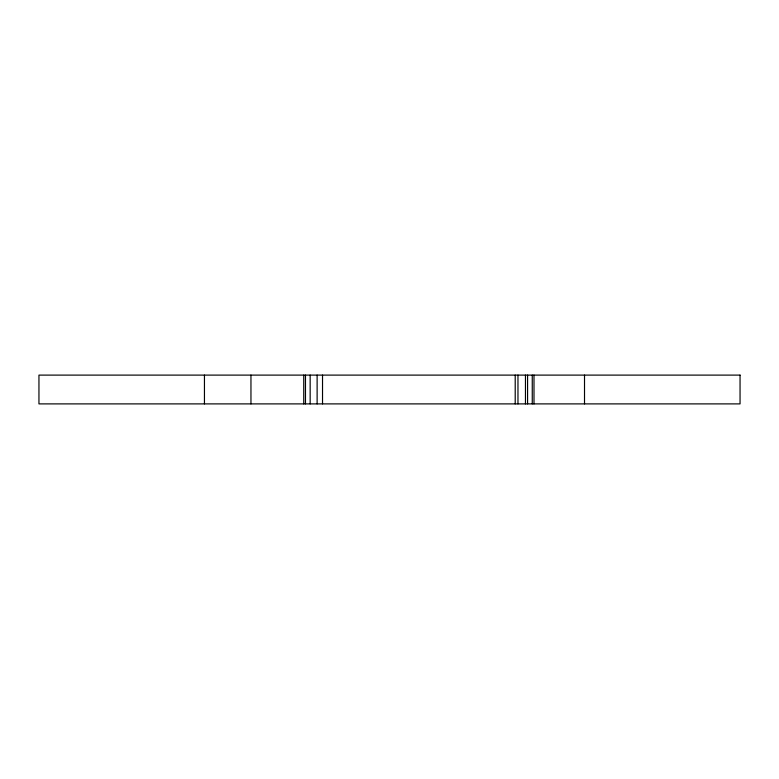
<?xml version="1.0" encoding="UTF-8"?>
<svg xmlns="http://www.w3.org/2000/svg" width="779" height="779" viewBox="0 0 779 779"><rect width="100%" height="100%" fill="white"/><g stroke="black" fill="none" stroke-linecap="round" stroke-linejoin="round"><path stroke-width="1.17" d="M584.513 375.108L584.513 403.892M533.995 375.108L533.995 403.892M532.261 375.108L532.261 403.892M527.578 375.108L527.578 403.892M525.465 375.108L525.465 403.892M517.967 375.108L517.967 403.892M515.211 375.108L515.211 403.892M322.525 375.108L322.525 403.892M317.121 375.108L317.121 403.892M310.159 375.108L310.159 403.892M305.475 375.108L305.475 403.892M303.742 375.108L303.742 403.892M250.955 375.108L250.955 403.892M204.449 375.108L204.449 403.892M740.05 375.108L38.95 375.108L38.95 403.892L740.05 403.892L740.05 375.108"/></g></svg>
